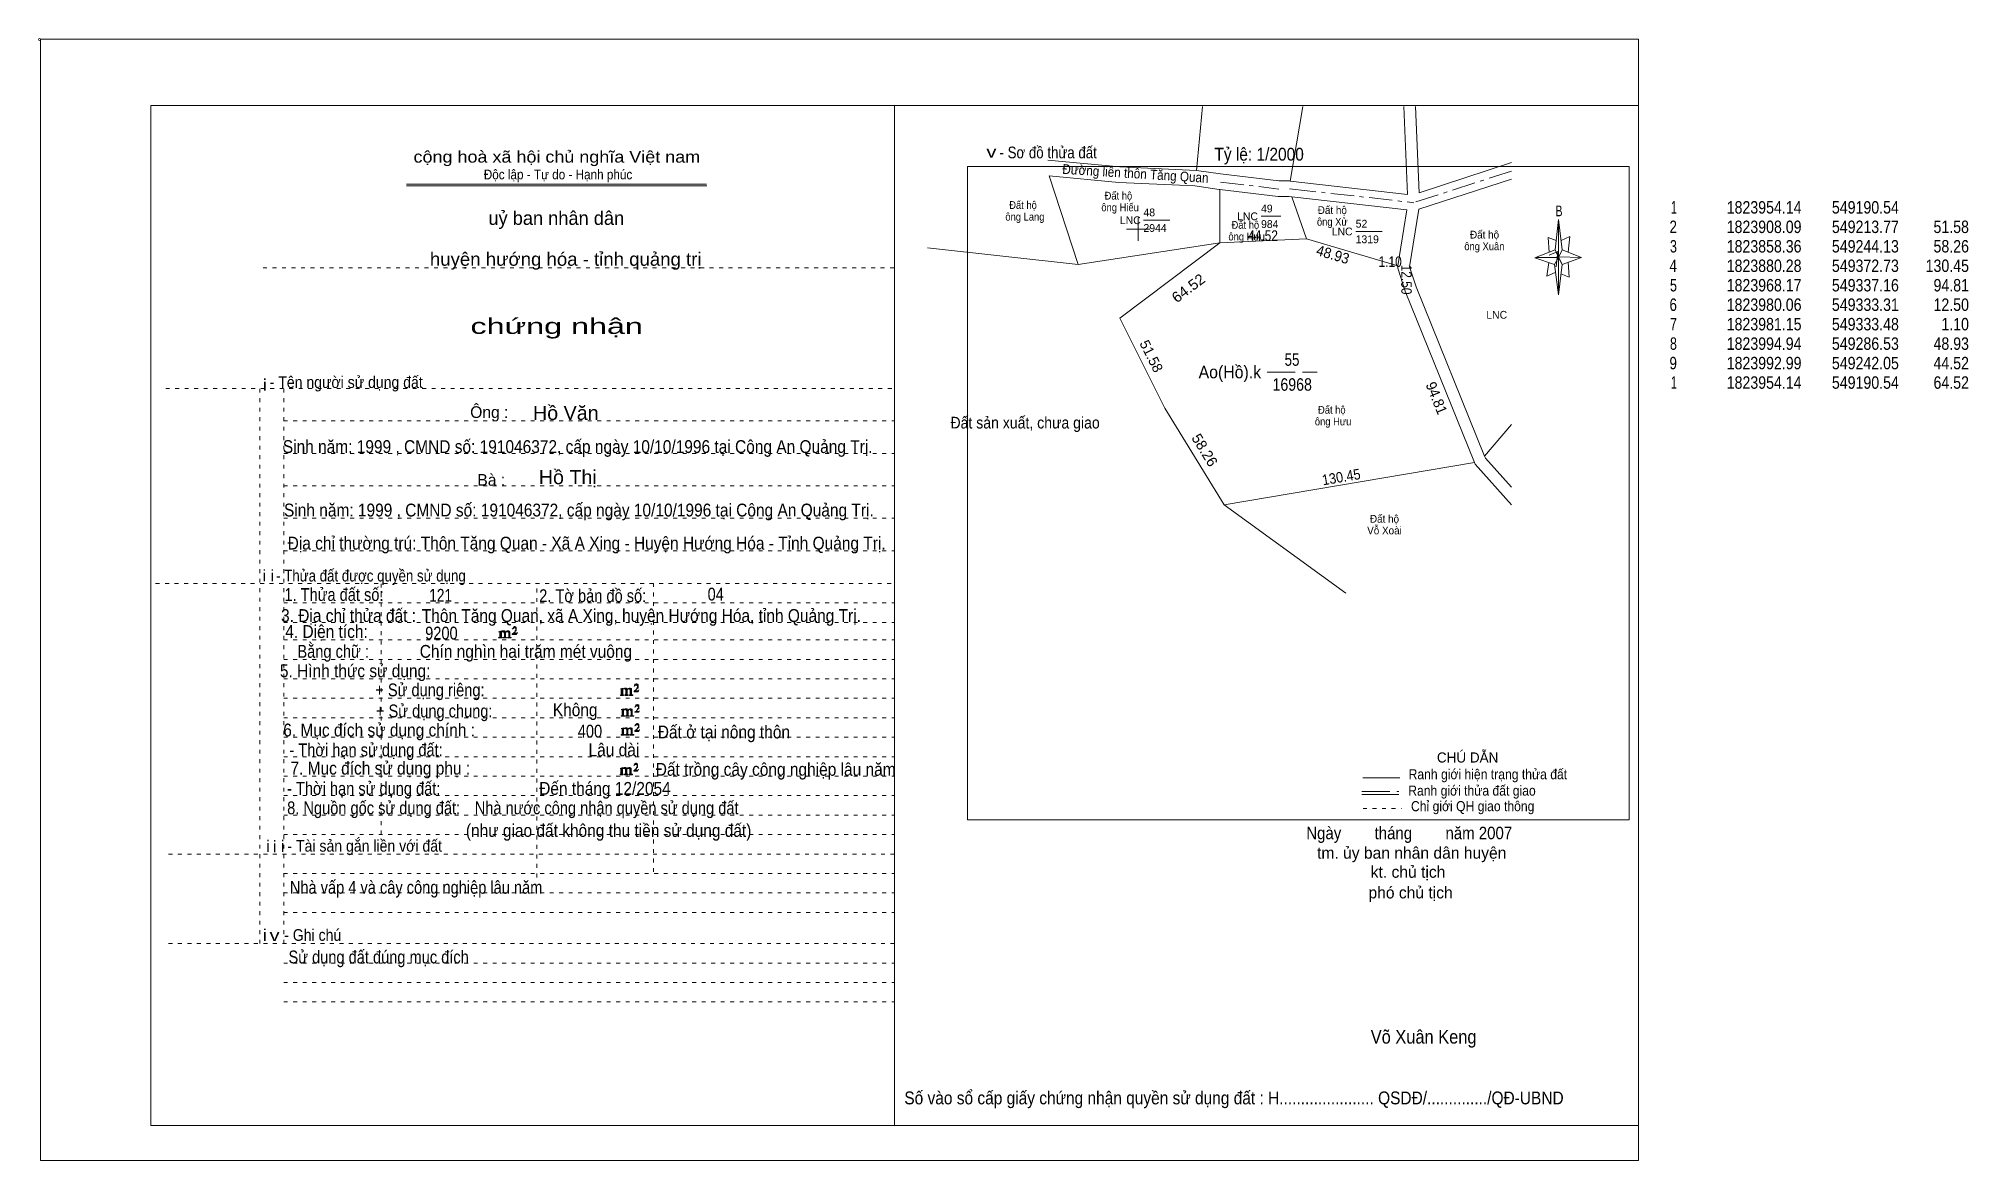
# Model space of a CAD drawing. Header units: centimetres. Extents: x -1.6 to 48, y -3.3 to 25.5.
import ezdxf
from ezdxf.enums import TextEntityAlignment as Align

# ---------------------------------------------------------------- set-up
doc = ezdxf.new("R2010")
doc.units = ezdxf.units.CM
doc.header["$LTSCALE"] = 0.12
for name, pattern in [('DOT_DASHED', [7.7, 5, -1.2, 0.3, -1.2]), ('DOTTED', [1.5, 0.3, -1.2]), ('LONG_DASHED', [7.5, 6, -1.5])]:
    doc.linetypes.add(name, pattern=pattern)
for name, color, linetype, lineweight in [('1', 7, 'DOTTED', 13), ('13', 7, 'Continuous', 13), ('22', 7, 'Continuous', 13), ('33', 7, 'LONG_DASHED', 13), ('4', 7, 'Continuous', 13), ('5', 7, 'Continuous', 13), ('50', 7, 'Continuous', 13), ('63', 7, 'Continuous', 13)]:
    doc.layers.add(name, color=color, linetype=linetype, lineweight=lineweight)
for name, color, linetype in [('10', 7, 'Continuous'), ('23', 7, 'Continuous'), ('30', 7, 'Continuous')]:
    doc.layers.add(name, color=color, linetype=linetype)

msp = doc.modelspace()

# ---------------------------------------------------------------- hatches: boundary and pattern name
at = {"layer": '50'}
for points in [[(10.27, 10.13), (10.27, 10.12), (10.27, 10.11), (10.25, 10.11), (10.24, 10.11), (10.24, 10.1), (10.33, 10.1), (10.33, 10.11), (10.32, 10.11), (10.31, 10.11), (10.31, 10.12), (10.31, 10.13), (10.31, 10.24), (10.31, 10.25), (10.32, 10.26), (10.34, 10.26), (10.35, 10.26), (10.36, 10.26), (10.37, 10.25), (10.39, 10.22), (10.39, 10.13), (10.37, 10.12), (10.37, 10.11), (10.36, 10.11), (10.35, 10.11), (10.35, 10.1), (10.44, 10.1), (10.44, 10.11), (10.43, 10.11), (10.42, 10.11), (10.42, 10.12), (10.42, 10.13), (10.42, 10.24), (10.44, 10.26), (10.45, 10.26), (10.46, 10.26), (10.49, 10.26), (10.49, 10.25), (10.5, 10.24), (10.5, 10.22), (10.5, 10.13), (10.5, 10.12), (10.49, 10.11), (10.49, 10.11), (10.47, 10.11), (10.47, 10.1), (10.56, 10.1), (10.56, 10.11), (10.55, 10.11), (10.54, 10.11), (10.53, 10.12), (10.53, 10.13), (10.53, 10.2), (10.53, 10.25), (10.53, 10.26), (10.52, 10.27), (10.5, 10.28), (10.47, 10.28), (10.46, 10.28), (10.44, 10.27), (10.41, 10.25), (10.41, 10.26), (10.4, 10.28), (10.39, 10.28), (10.37, 10.28), (10.35, 10.28), (10.34, 10.28), (10.32, 10.26), (10.31, 10.26), (10.31, 10.25), (10.31, 10.25), (10.31, 10.26), (10.31, 10.28), (10.24, 10.26), (10.24, 10.26), (10.25, 10.26), (10.27, 10.25), (10.27, 10.24), (10.27, 10.23)], [(10.69, 10.19), (10.72, 10.24), (10.72, 10.24), (10.71, 10.22), (10.69, 10.22), (10.68, 10.22), (10.63, 10.22), (10.66, 10.26), (10.67, 10.27), (10.69, 10.28), (10.69, 10.3), (10.69, 10.32), (10.69, 10.34), (10.69, 10.35), (10.69, 10.37), (10.68, 10.38), (10.67, 10.38), (10.66, 10.39), (10.65, 10.39), (10.63, 10.38), (10.63, 10.38), (10.62, 10.37), (10.61, 10.35), (10.59, 10.33), (10.61, 10.33), (10.61, 10.35), (10.62, 10.35), (10.63, 10.36), (10.65, 10.36), (10.66, 10.36), (10.67, 10.35), (10.68, 10.35), (10.68, 10.32), (10.68, 10.3), (10.66, 10.28), (10.66, 10.26), (10.65, 10.25), (10.59, 10.2), (10.59, 10.19)], [(13.39, 8.66), (13.39, 8.65), (13.39, 8.64), (13.38, 8.64), (13.37, 8.64), (13.37, 8.62), (13.45, 8.62), (13.45, 8.64), (13.44, 8.64), (13.43, 8.64), (13.43, 8.65), (13.43, 8.66), (13.43, 8.77), (13.43, 8.78), (13.44, 8.79), (13.47, 8.79), (13.48, 8.79), (13.49, 8.79), (13.5, 8.78), (13.51, 8.74), (13.51, 8.66), (13.5, 8.65), (13.5, 8.64), (13.49, 8.64), (13.48, 8.64), (13.48, 8.62), (13.57, 8.62), (13.57, 8.64), (13.55, 8.64), (13.54, 8.64), (13.54, 8.65), (13.54, 8.66), (13.54, 8.77), (13.57, 8.79), (13.58, 8.79), (13.59, 8.79), (13.61, 8.79), (13.61, 8.78), (13.62, 8.77), (13.62, 8.74), (13.62, 8.66), (13.62, 8.65), (13.61, 8.64), (13.61, 8.64), (13.6, 8.64), (13.6, 8.62), (13.69, 8.62), (13.69, 8.64), (13.67, 8.64), (13.66, 8.64), (13.65, 8.65), (13.65, 8.66), (13.65, 8.73), (13.65, 8.78), (13.65, 8.79), (13.64, 8.8), (13.62, 8.81), (13.6, 8.81), (13.59, 8.81), (13.57, 8.8), (13.53, 8.78), (13.53, 8.79), (13.52, 8.81), (13.51, 8.81), (13.5, 8.81), (13.48, 8.81), (13.47, 8.81), (13.44, 8.79), (13.43, 8.79), (13.43, 8.78), (13.43, 8.78), (13.43, 8.79), (13.43, 8.81), (13.37, 8.79), (13.37, 8.79), (13.38, 8.79), (13.39, 8.78), (13.39, 8.77), (13.39, 8.76)], [(13.82, 8.72), (13.84, 8.77), (13.84, 8.77), (13.83, 8.74), (13.82, 8.74), (13.81, 8.74), (13.75, 8.74), (13.79, 8.79), (13.8, 8.8), (13.82, 8.81), (13.82, 8.83), (13.82, 8.84), (13.82, 8.87), (13.82, 8.88), (13.82, 8.9), (13.81, 8.91), (13.8, 8.91), (13.79, 8.92), (13.77, 8.92), (13.75, 8.91), (13.75, 8.91), (13.74, 8.9), (13.73, 8.88), (13.72, 8.86), (13.73, 8.86), (13.73, 8.88), (13.74, 8.88), (13.75, 8.89), (13.77, 8.89), (13.79, 8.89), (13.8, 8.88), (13.81, 8.88), (13.81, 8.84), (13.81, 8.83), (13.79, 8.81), (13.79, 8.79), (13.77, 8.78), (13.72, 8.73), (13.72, 8.72)], [(13.41, 8.12), (13.41, 8.11), (13.41, 8.1), (13.4, 8.1), (13.39, 8.1), (13.39, 8.09), (13.48, 8.09), (13.48, 8.1), (13.47, 8.1), (13.45, 8.1), (13.45, 8.11), (13.45, 8.12), (13.45, 8.23), (13.45, 8.24), (13.47, 8.26), (13.49, 8.26), (13.5, 8.26), (13.51, 8.26), (13.52, 8.24), (13.53, 8.21), (13.53, 8.12), (13.52, 8.11), (13.52, 8.1), (13.51, 8.1), (13.5, 8.1), (13.5, 8.09), (13.59, 8.09), (13.59, 8.1), (13.58, 8.1), (13.57, 8.1), (13.57, 8.11), (13.57, 8.12), (13.57, 8.23), (13.59, 8.26), (13.6, 8.26), (13.61, 8.26), (13.63, 8.26), (13.63, 8.24), (13.64, 8.23), (13.64, 8.21), (13.64, 8.12), (13.64, 8.11), (13.63, 8.1), (13.63, 8.1), (13.62, 8.1), (13.62, 8.09), (13.71, 8.09), (13.71, 8.1), (13.7, 8.1), (13.69, 8.1), (13.67, 8.11), (13.67, 8.12), (13.67, 8.2), (13.67, 8.24), (13.67, 8.26), (13.66, 8.27), (13.64, 8.28), (13.62, 8.28), (13.61, 8.28), (13.59, 8.27), (13.55, 8.24), (13.55, 8.26), (13.54, 8.28), (13.53, 8.28), (13.52, 8.28), (13.5, 8.28), (13.49, 8.28), (13.47, 8.26), (13.45, 8.26), (13.45, 8.24), (13.45, 8.24), (13.45, 8.26), (13.45, 8.28), (13.39, 8.26), (13.39, 8.26), (13.4, 8.26), (13.41, 8.24), (13.41, 8.23), (13.41, 8.22)], [(13.84, 8.19), (13.86, 8.23), (13.86, 8.23), (13.85, 8.21), (13.84, 8.21), (13.83, 8.21), (13.77, 8.21), (13.81, 8.26), (13.82, 8.27), (13.84, 8.28), (13.84, 8.3), (13.84, 8.31), (13.84, 8.33), (13.84, 8.34), (13.84, 8.37), (13.83, 8.38), (13.82, 8.38), (13.81, 8.39), (13.8, 8.39), (13.77, 8.38), (13.77, 8.38), (13.76, 8.37), (13.75, 8.34), (13.74, 8.32), (13.75, 8.32), (13.75, 8.34), (13.76, 8.34), (13.77, 8.36), (13.8, 8.36), (13.81, 8.36), (13.82, 8.34), (13.83, 8.34), (13.83, 8.31), (13.83, 8.3), (13.81, 8.28), (13.81, 8.26), (13.8, 8.24), (13.74, 8.2), (13.74, 8.19)], [(13.41, 7.64), (13.41, 7.63), (13.41, 7.62), (13.4, 7.62), (13.39, 7.62), (13.39, 7.6), (13.47, 7.6), (13.47, 7.62), (13.46, 7.62), (13.45, 7.62), (13.45, 7.63), (13.45, 7.64), (13.45, 7.75), (13.45, 7.76), (13.46, 7.77), (13.49, 7.77), (13.5, 7.77), (13.51, 7.77), (13.52, 7.76), (13.53, 7.72), (13.53, 7.64), (13.52, 7.63), (13.52, 7.62), (13.51, 7.62), (13.5, 7.62), (13.5, 7.6), (13.59, 7.6), (13.59, 7.62), (13.57, 7.62), (13.56, 7.62), (13.56, 7.63), (13.56, 7.64), (13.56, 7.75), (13.59, 7.77), (13.6, 7.77), (13.61, 7.77), (13.63, 7.77), (13.63, 7.76), (13.64, 7.75), (13.64, 7.72), (13.64, 7.64), (13.64, 7.63), (13.63, 7.62), (13.63, 7.62), (13.62, 7.62), (13.62, 7.6), (13.71, 7.6), (13.71, 7.62), (13.69, 7.62), (13.68, 7.62), (13.67, 7.63), (13.67, 7.64), (13.67, 7.71), (13.67, 7.76), (13.67, 7.77), (13.66, 7.78), (13.64, 7.79), (13.62, 7.79), (13.61, 7.79), (13.59, 7.78), (13.55, 7.76), (13.55, 7.77), (13.54, 7.79), (13.53, 7.79), (13.52, 7.79), (13.5, 7.79), (13.49, 7.79), (13.46, 7.77), (13.45, 7.77), (13.45, 7.76), (13.45, 7.76), (13.45, 7.77), (13.45, 7.79), (13.39, 7.77), (13.39, 7.77), (13.4, 7.77), (13.41, 7.76), (13.41, 7.75), (13.41, 7.74)], [(13.84, 7.7), (13.86, 7.75), (13.86, 7.75), (13.85, 7.72), (13.84, 7.72), (13.83, 7.72), (13.77, 7.72), (13.81, 7.77), (13.82, 7.78), (13.84, 7.79), (13.84, 7.81), (13.84, 7.82), (13.84, 7.85), (13.84, 7.86), (13.84, 7.88), (13.83, 7.89), (13.82, 7.89), (13.81, 7.9), (13.79, 7.9), (13.77, 7.89), (13.77, 7.89), (13.76, 7.88), (13.75, 7.86), (13.74, 7.84), (13.75, 7.84), (13.75, 7.86), (13.76, 7.86), (13.77, 7.87), (13.79, 7.87), (13.81, 7.87), (13.82, 7.86), (13.83, 7.86), (13.83, 7.82), (13.83, 7.81), (13.81, 7.79), (13.81, 7.77), (13.79, 7.76), (13.74, 7.71), (13.74, 7.7)], [(13.38, 6.62), (13.38, 6.61), (13.38, 6.6), (13.37, 6.6), (13.36, 6.6), (13.36, 6.58), (13.44, 6.58), (13.44, 6.6), (13.43, 6.6), (13.42, 6.6), (13.42, 6.61), (13.42, 6.62), (13.42, 6.73), (13.42, 6.74), (13.43, 6.75), (13.46, 6.75), (13.47, 6.75), (13.48, 6.75), (13.49, 6.74), (13.5, 6.7), (13.5, 6.62), (13.49, 6.61), (13.49, 6.6), (13.48, 6.6), (13.47, 6.6), (13.47, 6.58), (13.56, 6.58), (13.56, 6.6), (13.54, 6.6), (13.53, 6.6), (13.53, 6.61), (13.53, 6.62), (13.53, 6.73), (13.56, 6.75), (13.57, 6.75), (13.58, 6.75), (13.6, 6.75), (13.6, 6.74), (13.61, 6.73), (13.61, 6.7), (13.61, 6.62), (13.61, 6.61), (13.6, 6.6), (13.6, 6.6), (13.59, 6.6), (13.59, 6.58), (13.68, 6.58), (13.68, 6.6), (13.66, 6.6), (13.65, 6.6), (13.64, 6.61), (13.64, 6.62), (13.64, 6.69), (13.64, 6.74), (13.64, 6.75), (13.63, 6.76), (13.61, 6.77), (13.59, 6.77), (13.58, 6.77), (13.56, 6.76), (13.52, 6.74), (13.52, 6.75), (13.51, 6.77), (13.5, 6.77), (13.49, 6.77), (13.47, 6.77), (13.46, 6.77), (13.43, 6.75), (13.42, 6.75), (13.42, 6.74), (13.42, 6.74), (13.42, 6.75), (13.42, 6.77), (13.36, 6.75), (13.36, 6.75), (13.37, 6.75), (13.38, 6.74), (13.38, 6.73), (13.38, 6.72)], [(13.81, 6.68), (13.83, 6.73), (13.83, 6.73), (13.82, 6.7), (13.81, 6.7), (13.8, 6.7), (13.74, 6.7), (13.78, 6.75), (13.79, 6.76), (13.81, 6.77), (13.81, 6.79), (13.81, 6.8), (13.81, 6.83), (13.81, 6.84), (13.81, 6.86), (13.8, 6.87), (13.79, 6.87), (13.78, 6.88), (13.76, 6.88), (13.74, 6.87), (13.74, 6.87), (13.73, 6.86), (13.72, 6.84), (13.71, 6.82), (13.72, 6.82), (13.72, 6.84), (13.73, 6.84), (13.74, 6.85), (13.76, 6.85), (13.78, 6.85), (13.79, 6.84), (13.8, 6.84), (13.8, 6.8), (13.8, 6.79), (13.78, 6.77), (13.78, 6.75), (13.76, 6.74), (13.71, 6.69), (13.71, 6.68)]]:
    msp.add_hatch(color=256, dxfattribs=at).paths.add_polyline_path(points)

# ---------------------------------------------------------------- linework, layer by layer
at = {"layer": '1', "linetype": 'Continuous'}
for p, q in [((1.31, -2.42), (1.31, 23.78)), ((1.31, 23.78), (39.51, 23.78)), ((20.41, -2.42), (20.41, 23.78)), ((39.51, -2.42), (39.51, 23.78)), ((7.87, 21.76), (15.58, 21.76)), ((7.87, 21.71), (15.59, 21.71)), ((37.36, 19.69), (36.85, 19.86)), ((1.31, -2.42), (39.51, -2.42))]:
    msp.add_line(p, q, dxfattribs=at)
at = {"layer": '1'}
for p, q in [((4.19, 19.61), (20.41, 19.61)), ((1.69, 16.51), (20.41, 16.51)), ((4.11, 2.25), (4.11, 16.51)), ((4.72, 2.25), (4.72, 16.51)), ((4.72, 15.68), (20.41, 15.68)), ((4.72, 14.84), (20.41, 14.84)), ((4.72, 14.01), (20.41, 14.01)), ((4.72, 13.18), (20.41, 13.18)), ((4.72, 12.34), (20.41, 12.34)), ((1.43, 11.5), (20.41, 11.5)), ((7.22, 5.05), (7.22, 11.5)), ((11.22, 3.95), (11.22, 11.5)), ((14.22, 4.09), (14.22, 11.5)), ((4.72, 11), (20.41, 11)), ((4.72, 10.5), (20.41, 10.5)), ((4.72, 10.05), (20.41, 10.05)), ((4.72, 9.55), (20.41, 9.55)), ((4.72, 9.05), (20.41, 9.05)), ((4.72, 8.55), (20.41, 8.55)), ((4.72, 8.05), (20.41, 8.05)), ((4.72, 7.55), (20.41, 7.55)), ((4.72, 7.05), (20.41, 7.05)), ((4.72, 6.55), (20.41, 6.55)), ((4.72, 6.05), (20.41, 6.05)), ((4.72, 5.55), (20.41, 5.55)), ((4.72, 5.05), (20.41, 5.05)), ((1.76, 4.55), (20.41, 4.55)), ((4.72, 4.05), (20.41, 4.05)), ((4.72, 3.55), (20.41, 3.55)), ((4.72, 3.05), (20.41, 3.05)), ((1.76, 2.25), (20.41, 2.25)), ((4.72, 1.75), (20.41, 1.75)), ((4.72, 1.25), (20.41, 1.25)), ((4.72, 0.75), (20.41, 0.75))]:
    msp.add_line(p, q, dxfattribs=at)
at = {"layer": '1', "linetype": 'Continuous'}
msp.add_lwpolyline([(-1.53, -3.32), (39.51, -3.32), (39.51, 25.48), (-1.53, 25.48)], close=True, dxfattribs=at)
msp.add_lwpolyline([(37.37, 19.49), (37.16, 19.39), (37.21, 19.74)], dxfattribs=at)
at = {"layer": '13'}
for p, q in [((26.8, 20.83), (27.48, 20.83)), ((29.82, 20.93), (30.33, 20.93)), ((32.25, 20.54), (32.93, 20.54))]:
    msp.add_line(p, q, dxfattribs=at)
at = {"layer": '22'}
for p, q in [((28.16, 22.11), (28.32, 23.75)), ((30.89, 23.75), (30.57, 21.83)), ((25.12, 19.69), (24.38, 21.97)), ((30.28, 21.84), (30.55, 21.84)), ((28.76, 20.25), (28.76, 21.62)), ((30.26, 21.44), (30.53, 21.44)), ((30.53, 21.44), (30.61, 21.43)), ((30.55, 21.64), (30.63, 21.63)), ((30.99, 20.35), (30.61, 21.43)), ((28.76, 20.25), (30.99, 20.35)), ((30.99, 20.35), (33.33, 19.66)), ((25.12, 19.69), (21.25, 20.12)), ((25.12, 19.69), (28.76, 20.25)), ((35.56, 14.77), (36.25, 15.58)), ((28.87, 13.52), (35.3, 14.61)), ((32, 11.25), (28.87, 13.52))]:
    msp.add_line(p, q, dxfattribs=at)
at = {"layer": '22', "linetype": 'DOT_DASHED'}
for p, q in [((28.78, 21.81), (30.28, 21.63)), ((36.25, 22.09), (33.74, 21.28)), ((30.63, 21.63), (33.74, 21.28))]:
    msp.add_line(p, q, dxfattribs=at)
at = {"layer": '22'}
for points in [[(33.49, 23.75), (33.58, 21.49), (30.57, 21.83), (30.55, 21.84)], [(36.25, 22.31), (33.88, 21.53), (33.79, 23.75)], [(24.34, 22.37), (26.19, 22.2), (28.16, 22.11)], [(24.38, 21.97), (26.17, 21.8), (28.12, 21.71), (28.74, 21.62), (28.76, 21.62), (30.26, 21.44)], [(28.16, 22.11), (28.78, 22.02), (30.28, 21.84)], [(36.25, 21.88), (33.87, 21.11), (33.63, 19.63), (33.8, 19.12), (35.56, 14.77)], [(30.61, 21.43), (33.56, 21.1), (33.33, 19.66)], [(28.87, 13.52), (27.35, 16), (26.19, 18.31), (28.76, 20.25)], [(33.33, 19.66), (33.33, 19.6), (33.52, 19.01), (35.3, 14.61)], [(35.3, 14.61), (35.32, 14.56), (36.25, 13.52)], [(35.56, 14.77), (35.58, 14.72), (36.25, 13.97)]]:
    msp.add_lwpolyline(points, dxfattribs=at)
at = {"layer": '33'}
msp.add_line((29.98, 16.93), (31.26, 16.93), dxfattribs=at)
at = {"layer": '4'}
for p, q in [((32.43, 6.51), (33.38, 6.51)), ((32.41, 6.08), (33.36, 6.08))]:
    msp.add_line(p, q, dxfattribs=at)
at = {"layer": '4', "linetype": 'LONG_DASHED'}
msp.add_line((32.41, 6.16), (33.36, 6.16), dxfattribs=at)
at = {"layer": '4', "linetype": 'DOTTED'}
msp.add_line((32.44, 5.72), (33.43, 5.72), dxfattribs=at)
at = {"layer": '4'}
msp.add_lwpolyline([(22.28, 22.21), (39.27, 22.21), (39.27, 5.43), (22.28, 5.43)], close=True, dxfattribs=at)
msp.add_circle((-1.55, 25.47), 0.025, dxfattribs=at)
at = {"layer": '5'}
for p, q in [((37.37, 20.07), (37.46, 20.85)), ((37.55, 20.07), (38.05, 19.87)), ((37.55, 19.69), (37.46, 18.91)), ((37.73, 19.37), (37.52, 19.45)), ((37.71, 19.75), (37.73, 19.37))]:
    msp.add_line(p, q, dxfattribs=at)
for points in [[(37.46, 20.85), (37.55, 20.07), (37.46, 19.87)], [(37.46, 19.87), (36.87, 19.87), (37.37, 20.07), (37.55, 19.69), (38.05, 19.87), (37.46, 19.89)], [(37.46, 19.87), (37.46, 18.91), (37.36, 19.69)]]:
    msp.add_lwpolyline(points, close=True, dxfattribs=at)
for points in [[(37.4, 20.31), (37.19, 20.39), (37.22, 20.01)], [(37.53, 20.31), (37.75, 20.41), (37.71, 20.01)], [(37.46, 19.87), (37.37, 20.07), (36.87, 19.87)], [(37.22, 19.93), (37.44, 20.03), (37.4, 19.63)], [(37.46, 19.87), (37.55, 19.69), (38.05, 19.87)]]:
    msp.add_lwpolyline(points, dxfattribs=at)
at = {"layer": '50'}
for points in [[(10.27, 10.13), (10.27, 10.12), (10.27, 10.11), (10.25, 10.11), (10.24, 10.11), (10.24, 10.1), (10.33, 10.1), (10.33, 10.11), (10.32, 10.11), (10.31, 10.11), (10.31, 10.12), (10.31, 10.13), (10.31, 10.24), (10.31, 10.25), (10.32, 10.26), (10.34, 10.26), (10.35, 10.26), (10.36, 10.26), (10.37, 10.25), (10.39, 10.22), (10.39, 10.13), (10.37, 10.12), (10.37, 10.11), (10.36, 10.11), (10.35, 10.11), (10.35, 10.1), (10.44, 10.1), (10.44, 10.11), (10.43, 10.11), (10.42, 10.11), (10.42, 10.12), (10.42, 10.13), (10.42, 10.24), (10.44, 10.26), (10.45, 10.26), (10.46, 10.26), (10.49, 10.26), (10.49, 10.25), (10.5, 10.24), (10.5, 10.22), (10.5, 10.13), (10.5, 10.12), (10.49, 10.11), (10.49, 10.11), (10.47, 10.11), (10.47, 10.1), (10.56, 10.1), (10.56, 10.11), (10.55, 10.11), (10.54, 10.11), (10.53, 10.12), (10.53, 10.13), (10.53, 10.2), (10.53, 10.25), (10.53, 10.26), (10.52, 10.27), (10.5, 10.28), (10.47, 10.28), (10.46, 10.28), (10.44, 10.27), (10.41, 10.25), (10.41, 10.26), (10.4, 10.28), (10.39, 10.28), (10.37, 10.28), (10.35, 10.28), (10.34, 10.28), (10.32, 10.26), (10.31, 10.26), (10.31, 10.25), (10.31, 10.25), (10.31, 10.26), (10.31, 10.28), (10.24, 10.26), (10.24, 10.26), (10.25, 10.26), (10.27, 10.25), (10.27, 10.24), (10.27, 10.23)], [(10.69, 10.19), (10.72, 10.24), (10.72, 10.24), (10.71, 10.22), (10.69, 10.22), (10.68, 10.22), (10.63, 10.22), (10.66, 10.26), (10.67, 10.27), (10.69, 10.28), (10.69, 10.3), (10.69, 10.32), (10.69, 10.34), (10.69, 10.35), (10.69, 10.37), (10.68, 10.38), (10.67, 10.38), (10.66, 10.39), (10.65, 10.39), (10.63, 10.38), (10.63, 10.38), (10.62, 10.37), (10.61, 10.35), (10.59, 10.33), (10.61, 10.33), (10.61, 10.35), (10.62, 10.35), (10.63, 10.36), (10.65, 10.36), (10.66, 10.36), (10.67, 10.35), (10.68, 10.35), (10.68, 10.32), (10.68, 10.3), (10.66, 10.28), (10.66, 10.26), (10.65, 10.25), (10.59, 10.2), (10.59, 10.19)], [(13.39, 8.66), (13.39, 8.65), (13.39, 8.64), (13.38, 8.64), (13.37, 8.64), (13.37, 8.62), (13.45, 8.62), (13.45, 8.64), (13.44, 8.64), (13.43, 8.64), (13.43, 8.65), (13.43, 8.66), (13.43, 8.77), (13.43, 8.78), (13.44, 8.79), (13.47, 8.79), (13.48, 8.79), (13.49, 8.79), (13.5, 8.78), (13.51, 8.74), (13.51, 8.66), (13.5, 8.65), (13.5, 8.64), (13.49, 8.64), (13.48, 8.64), (13.48, 8.62), (13.57, 8.62), (13.57, 8.64), (13.55, 8.64), (13.54, 8.64), (13.54, 8.65), (13.54, 8.66), (13.54, 8.77), (13.57, 8.79), (13.58, 8.79), (13.59, 8.79), (13.61, 8.79), (13.61, 8.78), (13.62, 8.77), (13.62, 8.74), (13.62, 8.66), (13.62, 8.65), (13.61, 8.64), (13.61, 8.64), (13.6, 8.64), (13.6, 8.62), (13.69, 8.62), (13.69, 8.64), (13.67, 8.64), (13.66, 8.64), (13.65, 8.65), (13.65, 8.66), (13.65, 8.73), (13.65, 8.78), (13.65, 8.79), (13.64, 8.8), (13.62, 8.81), (13.6, 8.81), (13.59, 8.81), (13.57, 8.8), (13.53, 8.78), (13.53, 8.79), (13.52, 8.81), (13.51, 8.81), (13.5, 8.81), (13.48, 8.81), (13.47, 8.81), (13.44, 8.79), (13.43, 8.79), (13.43, 8.78), (13.43, 8.78), (13.43, 8.79), (13.43, 8.81), (13.37, 8.79), (13.37, 8.79), (13.38, 8.79), (13.39, 8.78), (13.39, 8.77), (13.39, 8.76)], [(13.82, 8.72), (13.84, 8.77), (13.84, 8.77), (13.83, 8.74), (13.82, 8.74), (13.81, 8.74), (13.75, 8.74), (13.79, 8.79), (13.8, 8.8), (13.82, 8.81), (13.82, 8.83), (13.82, 8.84), (13.82, 8.87), (13.82, 8.88), (13.82, 8.9), (13.81, 8.91), (13.8, 8.91), (13.79, 8.92), (13.77, 8.92), (13.75, 8.91), (13.75, 8.91), (13.74, 8.9), (13.73, 8.88), (13.72, 8.86), (13.73, 8.86), (13.73, 8.88), (13.74, 8.88), (13.75, 8.89), (13.77, 8.89), (13.79, 8.89), (13.8, 8.88), (13.81, 8.88), (13.81, 8.84), (13.81, 8.83), (13.79, 8.81), (13.79, 8.79), (13.77, 8.78), (13.72, 8.73), (13.72, 8.72)], [(13.41, 8.12), (13.41, 8.11), (13.41, 8.1), (13.4, 8.1), (13.39, 8.1), (13.39, 8.09), (13.48, 8.09), (13.48, 8.1), (13.47, 8.1), (13.45, 8.1), (13.45, 8.11), (13.45, 8.12), (13.45, 8.23), (13.45, 8.24), (13.47, 8.26), (13.49, 8.26), (13.5, 8.26), (13.51, 8.26), (13.52, 8.24), (13.53, 8.21), (13.53, 8.12), (13.52, 8.11), (13.52, 8.1), (13.51, 8.1), (13.5, 8.1), (13.5, 8.09), (13.59, 8.09), (13.59, 8.1), (13.58, 8.1), (13.57, 8.1), (13.57, 8.11), (13.57, 8.12), (13.57, 8.23), (13.59, 8.26), (13.6, 8.26), (13.61, 8.26), (13.63, 8.26), (13.63, 8.24), (13.64, 8.23), (13.64, 8.21), (13.64, 8.12), (13.64, 8.11), (13.63, 8.1), (13.63, 8.1), (13.62, 8.1), (13.62, 8.09), (13.71, 8.09), (13.71, 8.1), (13.7, 8.1), (13.69, 8.1), (13.67, 8.11), (13.67, 8.12), (13.67, 8.2), (13.67, 8.24), (13.67, 8.26), (13.66, 8.27), (13.64, 8.28), (13.62, 8.28), (13.61, 8.28), (13.59, 8.27), (13.55, 8.24), (13.55, 8.26), (13.54, 8.28), (13.53, 8.28), (13.52, 8.28), (13.5, 8.28), (13.49, 8.28), (13.47, 8.26), (13.45, 8.26), (13.45, 8.24), (13.45, 8.24), (13.45, 8.26), (13.45, 8.28), (13.39, 8.26), (13.39, 8.26), (13.4, 8.26), (13.41, 8.24), (13.41, 8.23), (13.41, 8.22)], [(13.84, 8.19), (13.86, 8.23), (13.86, 8.23), (13.85, 8.21), (13.84, 8.21), (13.83, 8.21), (13.77, 8.21), (13.81, 8.26), (13.82, 8.27), (13.84, 8.28), (13.84, 8.3), (13.84, 8.31), (13.84, 8.33), (13.84, 8.34), (13.84, 8.37), (13.83, 8.38), (13.82, 8.38), (13.81, 8.39), (13.8, 8.39), (13.77, 8.38), (13.77, 8.38), (13.76, 8.37), (13.75, 8.34), (13.74, 8.32), (13.75, 8.32), (13.75, 8.34), (13.76, 8.34), (13.77, 8.36), (13.8, 8.36), (13.81, 8.36), (13.82, 8.34), (13.83, 8.34), (13.83, 8.31), (13.83, 8.3), (13.81, 8.28), (13.81, 8.26), (13.8, 8.24), (13.74, 8.2), (13.74, 8.19)], [(13.41, 7.64), (13.41, 7.63), (13.41, 7.62), (13.4, 7.62), (13.39, 7.62), (13.39, 7.6), (13.47, 7.6), (13.47, 7.62), (13.46, 7.62), (13.45, 7.62), (13.45, 7.63), (13.45, 7.64), (13.45, 7.75), (13.45, 7.76), (13.46, 7.77), (13.49, 7.77), (13.5, 7.77), (13.51, 7.77), (13.52, 7.76), (13.53, 7.72), (13.53, 7.64), (13.52, 7.63), (13.52, 7.62), (13.51, 7.62), (13.5, 7.62), (13.5, 7.6), (13.59, 7.6), (13.59, 7.62), (13.57, 7.62), (13.56, 7.62), (13.56, 7.63), (13.56, 7.64), (13.56, 7.75), (13.59, 7.77), (13.6, 7.77), (13.61, 7.77), (13.63, 7.77), (13.63, 7.76), (13.64, 7.75), (13.64, 7.72), (13.64, 7.64), (13.64, 7.63), (13.63, 7.62), (13.63, 7.62), (13.62, 7.62), (13.62, 7.6), (13.71, 7.6), (13.71, 7.62), (13.69, 7.62), (13.68, 7.62), (13.67, 7.63), (13.67, 7.64), (13.67, 7.71), (13.67, 7.76), (13.67, 7.77), (13.66, 7.78), (13.64, 7.79), (13.62, 7.79), (13.61, 7.79), (13.59, 7.78), (13.55, 7.76), (13.55, 7.77), (13.54, 7.79), (13.53, 7.79), (13.52, 7.79), (13.5, 7.79), (13.49, 7.79), (13.46, 7.77), (13.45, 7.77), (13.45, 7.76), (13.45, 7.76), (13.45, 7.77), (13.45, 7.79), (13.39, 7.77), (13.39, 7.77), (13.4, 7.77), (13.41, 7.76), (13.41, 7.75), (13.41, 7.74)], [(13.84, 7.7), (13.86, 7.75), (13.86, 7.75), (13.85, 7.72), (13.84, 7.72), (13.83, 7.72), (13.77, 7.72), (13.81, 7.77), (13.82, 7.78), (13.84, 7.79), (13.84, 7.81), (13.84, 7.82), (13.84, 7.85), (13.84, 7.86), (13.84, 7.88), (13.83, 7.89), (13.82, 7.89), (13.81, 7.9), (13.79, 7.9), (13.77, 7.89), (13.77, 7.89), (13.76, 7.88), (13.75, 7.86), (13.74, 7.84), (13.75, 7.84), (13.75, 7.86), (13.76, 7.86), (13.77, 7.87), (13.79, 7.87), (13.81, 7.87), (13.82, 7.86), (13.83, 7.86), (13.83, 7.82), (13.83, 7.81), (13.81, 7.79), (13.81, 7.77), (13.79, 7.76), (13.74, 7.71), (13.74, 7.7)], [(13.38, 6.62), (13.38, 6.61), (13.38, 6.6), (13.37, 6.6), (13.36, 6.6), (13.36, 6.58), (13.44, 6.58), (13.44, 6.6), (13.43, 6.6), (13.42, 6.6), (13.42, 6.61), (13.42, 6.62), (13.42, 6.73), (13.42, 6.74), (13.43, 6.75), (13.46, 6.75), (13.47, 6.75), (13.48, 6.75), (13.49, 6.74), (13.5, 6.7), (13.5, 6.62), (13.49, 6.61), (13.49, 6.6), (13.48, 6.6), (13.47, 6.6), (13.47, 6.58), (13.56, 6.58), (13.56, 6.6), (13.54, 6.6), (13.53, 6.6), (13.53, 6.61), (13.53, 6.62), (13.53, 6.73), (13.56, 6.75), (13.57, 6.75), (13.58, 6.75), (13.6, 6.75), (13.6, 6.74), (13.61, 6.73), (13.61, 6.7), (13.61, 6.62), (13.61, 6.61), (13.6, 6.6), (13.6, 6.6), (13.59, 6.6), (13.59, 6.58), (13.68, 6.58), (13.68, 6.6), (13.66, 6.6), (13.65, 6.6), (13.64, 6.61), (13.64, 6.62), (13.64, 6.69), (13.64, 6.74), (13.64, 6.75), (13.63, 6.76), (13.61, 6.77), (13.59, 6.77), (13.58, 6.77), (13.56, 6.76), (13.52, 6.74), (13.52, 6.75), (13.51, 6.77), (13.5, 6.77), (13.49, 6.77), (13.47, 6.77), (13.46, 6.77), (13.43, 6.75), (13.42, 6.75), (13.42, 6.74), (13.42, 6.74), (13.42, 6.75), (13.42, 6.77), (13.36, 6.75), (13.36, 6.75), (13.37, 6.75), (13.38, 6.74), (13.38, 6.73), (13.38, 6.72)], [(13.81, 6.68), (13.83, 6.73), (13.83, 6.73), (13.82, 6.7), (13.81, 6.7), (13.8, 6.7), (13.74, 6.7), (13.78, 6.75), (13.79, 6.76), (13.81, 6.77), (13.81, 6.79), (13.81, 6.8), (13.81, 6.83), (13.81, 6.84), (13.81, 6.86), (13.8, 6.87), (13.79, 6.87), (13.78, 6.88), (13.76, 6.88), (13.74, 6.87), (13.74, 6.87), (13.73, 6.86), (13.72, 6.84), (13.71, 6.82), (13.72, 6.82), (13.72, 6.84), (13.73, 6.84), (13.74, 6.85), (13.76, 6.85), (13.78, 6.85), (13.79, 6.84), (13.8, 6.84), (13.8, 6.8), (13.8, 6.79), (13.78, 6.77), (13.78, 6.75), (13.76, 6.74), (13.71, 6.69), (13.71, 6.68)]]:
    msp.add_lwpolyline(points, close=True, dxfattribs=at)
at = {"layer": '63'}
for p, q in [((26.66, 20.3), (26.66, 20.9)), ((26.36, 20.6), (26.96, 20.6))]:
    msp.add_line(p, q, dxfattribs=at)

# ---------------------------------------------------------------- texts
at = {"layer": '1'}
for s, height, width, p in [('cộng hoà xã hội chủ nghĩa Việt nam', 0.3, 1.15, (11.735, 22.31)), ('v', 0.3, 1.3, (22.895, 22.44)), ('- Sơ đồ thửa đất ', 0.3, 0.85, (24.4, 22.42)), ('Độc lập - Tự do - Hạnh phúc', 0.25, 0.9, (11.765, 21.88)), ('chứng nhận', 0.4, 1.55, (11.73, 17.91)), ('- Tên người sử dụng đất', 0.3, 0.9, (6.325, 16.52)), ('- Thửa đất được quyền sử dụng', 0.3, 0.85, (6.96, 11.55)), ('- Tài sản gắn liền với đất ', 0.3, 0.9, (6.85, 4.61)), ('v', 0.3, 1.3, (4.485, 2.32)), ('- Ghi chú', 0.3, 0.9, (5.465, 2.32))]:
    msp.add_text(s, height=height, dxfattribs=dict(at, width=width)).set_placement(p, align=Align.CENTER)
for s, height, p in [('uỷ ban nhân dân', 0.35, (11.72, 20.71)), ('i', 0.3, (4.235, 16.45)), ('i', 0.3, (4.225, 11.55)), ('i', 0.3, (4.425, 11.55)), ('i', 0.3, (4.315, 4.6)), ('i', 0.3, (4.485, 4.59)), ('i', 0.3, (4.695, 4.6)), ('i', 0.3, (4.235, 2.32))]:
    msp.add_text(s, height=height, dxfattribs=at).set_placement(p, align=Align.CENTER)
at = {"layer": '10', "width": 0.9}
msp.add_text('Võ Xuân Keng', height=0.35, dxfattribs=at).set_placement((33.995, -0.32), align=Align.CENTER)
at = {"layer": '13'}
for p in [(26.73, 20.73), (29.74, 20.83), (32.17, 20.44), (36.14, 18.3)]:
    msp.add_text('LNC', height=0.2, dxfattribs=at).set_placement(p, align=Align.RIGHT)
for s, p in [('48', (26.8, 20.93)), ('49', (29.82, 21.03)), ('984', (29.82, 20.63)), ('52', (32.25, 20.64)), ('2944', (26.8, 20.53)), ('1319', (32.25, 20.24))]:
    msp.add_text(s, height=0.2, dxfattribs=at).set_placement(p)
at = {"layer": '22', "width": 0.9}
msp.add_text('Đường liên thôn Tăng Quan', height=0.25, rotation=356.435, dxfattribs=at).set_placement((26.587, 21.906), align=Align.CENTER)
for s, height, p in [('Đất hộ ', 0.2, (29.45, 20.61)), ('ông Hưu', 0.2, (29.45, 20.31)), ('Đất hộ ', 0.2, (31.67, 15.86)), ('Đất sản xuất, chưa giao', 0.3, (23.76, 15.48)), ('ông Hưu', 0.2, (31.67, 15.56))]:
    msp.add_text(s, height=height, dxfattribs=at).set_placement(p, align=Align.CENTER)
at = {"layer": '23'}
for s, width, p in [('Đất hộ ', 0.9, (23.74, 21.12)), ('Đất hộ ', 0.9, (26.19, 21.36)), ('ông Lang', 0.9, (23.755, 20.82)), ('ông Hiếu', 0.9, (26.2, 21.06)), ('ông Xử', 0.9, (31.65, 20.69)), ('Đất hộ', 0.95, (31.65, 20.99)), ('Đất hộ', 0.95, (35.56, 20.36)), ('ông Xuân', 0.9, (35.555, 20.06)), ('Vỗ Xoài', 0.95, (32.99, 12.76)), ('Đất hộ', 0.95, (32.99, 13.06))]:
    msp.add_text(s, height=0.2, dxfattribs=dict(at, width=width)).set_placement(p, align=Align.CENTER)
at = {"layer": '30'}
for s, width, p in [('1', 0.65, (40.5, 21)), ('1823954.14', 0.85, (43.7, 21)), ('549190.54', 0.85, (46.2, 21)), ('549190.54', 0.85, (46.2, 21)), ('2', 0.8, (40.5, 20.5)), ('1823908.09', 0.85, (43.7, 20.5)), ('549213.77', 0.85, (46.2, 20.5)), ('51.58', 0.85, (48, 20.5)), ('3', 0.75, (40.5, 20)), ('1823858.36', 0.85, (43.7, 20)), ('549244.13', 0.85, (46.2, 20)), ('58.26', 0.85, (48, 20)), ('1823880.28', 0.85, (43.7, 19.5)), ('549372.73', 0.85, (46.2, 19.5)), ('130.45', 0.85, (48, 19.5)), ('4', 0.8, (40.5, 19.5)), ('5', 0.75, (40.5, 19)), ('1823968.17', 0.85, (43.7, 19)), ('549337.16', 0.85, (46.2, 19)), ('94.81', 0.85, (48, 19)), ('6', 0.8, (40.5, 18.5)), ('1823980.06', 0.85, (43.7, 18.5)), ('549333.31', 0.85, (46.2, 18.5)), ('12.50', 0.85, (48, 18.5)), ('7', 0.75, (40.5, 18)), ('1823981.15', 0.85, (43.7, 18)), ('549333.48', 0.85, (46.2, 18)), ('1.10', 0.85, (48, 18)), ('8', 0.75, (40.5, 17.5)), ('1823994.94', 0.85, (43.7, 17.5)), ('549286.53', 0.85, (46.2, 17.5)), ('48.93', 0.85, (48, 17.5)), ('9', 0.8, (40.5, 17)), ('1823992.99', 0.85, (43.7, 17)), ('549242.05', 0.85, (46.2, 17)), ('44.52', 0.85, (48, 17)), ('1', 0.65, (40.5, 16.5)), ('1823954.14', 0.85, (43.7, 16.5)), ('549190.54', 0.85, (46.2, 16.5)), ('64.52', 0.85, (48, 16.5))]:
    msp.add_text(s, height=0.32, dxfattribs=dict(at, width=width)).set_placement(p, align=Align.RIGHT)
at = {"layer": '30', "width": 0.85}
for s, p in [('44.52', (29.87, 20.3)), ('1.10', (33.135, 19.63))]:
    msp.add_text(s, height=0.27, dxfattribs=at).set_placement(p, align=Align.CENTER)
at = {"layer": '30'}
for s, rotation, width, p in [('48.93', 343.632, 0.95, (31.627, 19.82)), ('64.52', 37.024, 1.05, (28.034, 18.977)), ('12.50', 270, 0.85, (33.42, 19.305)), ('94.81', 292.034, 0.95, (34.202, 16.211)), ('130.45', 9.673, 0.9, (31.902, 14.102))]:
    msp.add_text(s, height=0.27, rotation=rotation, dxfattribs=dict(at, width=width)).set_placement(p, align=Align.CENTER)
for s, height, rotation, p in [('51.58', 0.26, 296.769, (26.887, 17.279)), ('58.26', 0.27, 301.404, (28.257, 14.855))]:
    msp.add_text(s, height=height, rotation=rotation, dxfattribs=at).set_placement(p, align=Align.CENTER)
at = {"layer": '33'}
for s, width, p in [('55', 0.8, (30.615, 17.09)), ('16968', 0.85, (30.62, 16.45))]:
    msp.add_text(s, height=0.32, dxfattribs=dict(at, width=width)).set_placement(p, align=Align.CENTER)
at = {"layer": '33', "width": 0.95}
msp.add_text('Ao(Hồ).k', height=0.32, dxfattribs=at).set_placement((29.82, 16.77), align=Align.RIGHT)
at = {"layer": '4', "width": 0.9}
for s, height, p in [('Tỷ lệ: 1/2000', 0.33, (29.77, 22.36)), ('Ranh giới hiện trạng thửa đất', 0.2591, (35.645, 6.47)), ('Ranh giới thửa đất giao ', 0.2591, (35.28, 6.05)), ('Chỉ giới QH giao thông', 0.2591, (35.255, 5.65))]:
    msp.add_text(s, height=height, dxfattribs=at).set_placement(p, align=Align.CENTER)
at = {"layer": '4'}
msp.add_text('CHÚ DẪN', height=0.2591, dxfattribs=at).set_placement((35.125, 6.9), align=Align.CENTER)
at = {"layer": '5', "width": 0.75}
msp.add_text('B', height=0.276, dxfattribs=at).set_placement((37.47, 20.93), align=Align.CENTER)
at = {"layer": '50'}
for s, height, width, p in [('  huyện hướng hóa - tỉnh quảng trị', 0.34, 1.05, (11.83, 19.66)), ('Hồ Văn', 0.36, 1.05, (11.965, 15.7)), ('Sinh năm: 1999 , CMND số: 191046372, cấp ngày 10/10/1996 tại Công An Quảng Trị.', 0.33, 0.9, (12.27, 14.85)), ('Hồ Thị', 0.36, 1.05, (12.015, 14.05)), ('Sinh năm: 1999 , CMND số: 191046372, cấp ngày 10/10/1996 tại Công An Quảng Trị.', 0.33, 0.9, (12.3, 13.22)), ('Địa chỉ thường trú: Thôn Tăng Quan - Xã A Xing - Huyện Hướng Hóa - Tỉnh Quảng Trị.', 0.33, 0.9, (12.5, 12.37)), ('1. Thửa đất số:  ', 0.33, 0.85, (6.115, 11.05)), ('121', 0.33, 0.8, (8.75, 11.03)), ('2. Tờ bản đồ số:  ', 0.33, 0.85, (12.76, 11.02)), ('04', 0.33, 0.85, (15.815, 11.06)), ('3. Địa chỉ thửa đất : ', 0.33, 0.9, (6.44, 10.51)), ('4. Diện tích: ', 0.33, 0.9, (5.875, 10.1)), ('Thôn Tăng Quan, xã A Xing, huyện Hướng Hóa, tỉnh Quảng Trị.', 0.33, 0.9, (13.905, 10.51)), ('Bằng chữ :', 0.33, 0.85, (5.99, 9.59)), ('Chín nghìn hai trăm mét vuông', 0.33, 0.9, (10.94, 9.59)), ('9200', 0.33, 0.85, (8.77, 10.06)), ('5. Hình thức sử dụng:', 0.33, 0.9, (6.555, 9.09)), ('+ Sử dụng riêng:', 0.33, 0.85, (8.475, 8.6)), ('Không', 0.33, 0.9, (12.205, 8.09)), ('6. Mục đích sử dụng chính :', 0.33, 0.9, (7.17, 7.57)), ('+ Sử dụng chung:', 0.33, 0.85, (8.585, 8.06)), ('400', 0.33, 0.85, (12.585, 7.54)), ('Đất ở tại nông thôn', 0.33, 0.9, (16.025, 7.52)), ('- Thời hạn sử dụng đất:', 0.33, 0.85, (6.835, 7.06)), ('7. Mục đích sử dụng phụ :', 0.33, 0.9, (7.2, 6.59)), ('Lâu dài', 0.33, 0.9, (13.2, 7.06)), ('Đất trồng cây công nghiệp lâu năm', 0.33, 0.9, (17.355, 6.56)), ('- Thời hạn sử dụng đất:', 0.33, 0.85, (6.775, 6.07)), ('Đến tháng 12/2054', 0.33, 0.9, (12.97, 6.07)), ('8. Nguồn gốc sử dụng đất:', 0.33, 0.85, (7.03, 5.57)), ('Nhà nước công nhận quyền sử dụng đất ', 0.33, 0.85, (13.065, 5.57)), ('(như giao đất không thu tiền sử dụng đất)', 0.33, 0.9, (13.065, 4.99)), ('Ngày        tháng        năm 2007', 0.32, 0.9, (33.625, 4.93)), ('Nhà vấp 4 và cây công nghiệp lâu năm', 0.33, 0.85, (8.12, 3.53)), ('Sử dụng đất đúng mục đích ', 0.33, 0.85, (7.21, 1.74)), ('Số vào sổ cấp giấy chứng nhận quyền sử dụng đất : H...................... QSDĐ/............../QĐ-UBND', 0.33, 0.9, (29.125, -1.88))]:
    msp.add_text(s, height=height, dxfattribs=dict(at, width=width)).set_placement(p, align=Align.CENTER)
for s, p in [('Ông :', (10, 15.75)), ('Bà :', (10.05, 14.01)), ('tm. ủy ban nhân dân huyện ', (33.745, 4.43)), ('kt. chủ tịch', (33.595, 3.94)), ('phó chủ tịch', (33.66, 3.41))]:
    msp.add_text(s, height=0.3, dxfattribs=at).set_placement(p, align=Align.CENTER)

doc.saveas('drawing.dxf')
